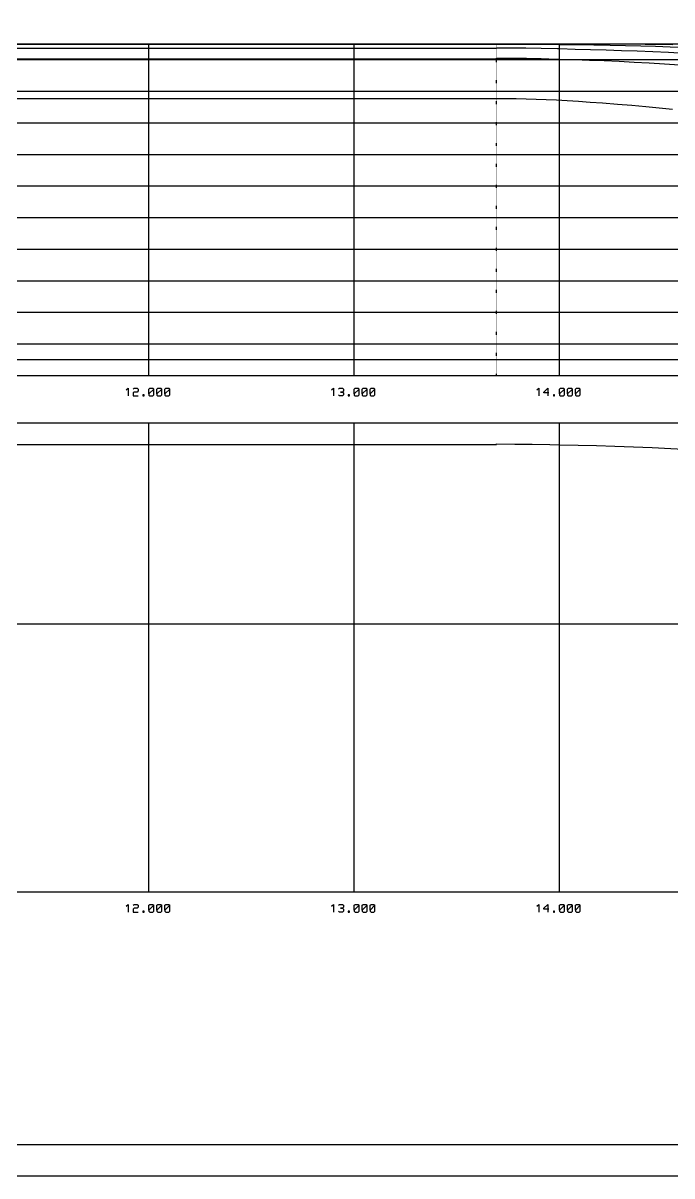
# Model space of a CAD drawing. Header units: millimetres. Extents: x 144707 to 335107, y -68023 to 180297.
# Drawn here: x 227278 to 247820, y 114398 to 150906 of the extents above; entities that cross this region are included whole.
import ezdxf

# ---------------------------------------------------------------- set-up
doc = ezdxf.new("R2010")
doc.units = ezdxf.units.MM
doc.linetypes.add('ACAD_ISO07W100', pattern=[3.5, 0.5, -3])
doc.layers.add('11', color=7, linetype='Continuous')

# ---------------------------------------------------------------- blocks, each defined once
blk = doc.blocks.new('A$C3242291E')
at = {"layer": '11', "color": 7, "linetype": 'Continuous'}
for points in [[(0, 0), (175200, 0), (175200, 65899), (0, 65899), (0, 0)], [(1000, 1000), (174200, 1000), (174200, 64899), (1000, 64899), (1000, 1000)], [(77853, 35843), (97555, 35843), (98114, 35843), (98680, 35841), (99282, 35836), (99555, 35832), (100110, 35824), (100641, 35816), (101152, 35807), (101645, 35797), (102125, 35786), (102594, 35774), (103057, 35758), (103516, 35740)], [(77855, 35849), (143710, 35849)], [(86555, 25349), (86555, 35849)], [(93055, 25349), (93055, 35849)], [(99555, 25349), (99555, 35849)], [(101569, 35848), (101818, 35847), (102269, 35843), (102709, 35838), (103142, 35829)], [(77853, 35716), (97555, 35716), (97555, 35728), (98017, 35727), (98487, 35724), (98974, 35715), (99486, 35702), (99555, 35700), (100045, 35686), (100535, 35672), (101026, 35657), (101519, 35642), (102012, 35624), (102507, 35605), (103003, 35582), (103502, 35556)], [(77853, 35374), (97555, 35374), (97555, 35401), (98043, 35398), (98505, 35392), (98968, 35383), (99458, 35370), (99555, 35368), (100027, 35353), (100499, 35338), (100972, 35319), (101445, 35299), (101920, 35275), (102396, 35247), (102873, 35216), (103350, 35181)], [(77855, 35349), (143710, 35349)], [(77855, 34349), (143710, 34349)], [(77857, 34119), (78840, 34119), (79825, 34119), (80810, 34119), (81795, 34119), (82780, 34119), (83765, 34119), (84750, 34119), (85735, 34119), (86720, 34119), (87705, 34119), (88690, 34119), (89675, 34119), (90660, 34119), (91645, 34119), (92630, 34119), (93615, 34119), (94600, 34119), (95585, 34119), (96570, 34119), (97555, 34119)], [(97555, 34119), (97869, 34118), (98182, 34114), (98495, 34108), (98811, 34099), (99131, 34087), (99460, 34072), (99798, 34054), (100152, 34032), (100522, 34007), (100915, 33979), (101388, 33943), (101843, 33905), (102282, 33866), (102710, 33824), (103129, 33781)], [(77855, 33349), (143710, 33349)], [(77855, 32349), (143710, 32349)], [(77855, 31349), (143710, 31349)], [(77855, 30349), (143710, 30349)], [(77855, 29349), (143710, 29349)], [(77855, 28349), (143710, 28349)], [(77855, 27349), (143710, 27349)], [(77855, 26349), (143710, 26349)], [(77855, 25849), (143710, 25849)], [(77855, 25349), (143710, 25349)], [(85837, 24889), (85900, 24949), (85900, 24949), (85900, 24824), (85900, 24699)], [(86055, 24919), (86087, 24949), (86087, 24949), (86180, 24949), (86180, 24949), (86212, 24919), (86212, 24919), (86212, 24857), (86212, 24857), (86180, 24824), (86180, 24824), (86087, 24824), (86087, 24824), (86055, 24794), (86055, 24794), (86055, 24699), (86055, 24699), (86212, 24699)], [(86555, 24762), (86555, 24919), (86555, 24919), (86587, 24949), (86587, 24949), (86680, 24949), (86680, 24949), (86712, 24919), (86712, 24919), (86555, 24762), (86555, 24762), (86555, 24729), (86555, 24729), (86587, 24699), (86587, 24699), (86680, 24699), (86680, 24699), (86712, 24732), (86712, 24732), (86712, 24919)], [(86805, 24762), (86805, 24919), (86805, 24919), (86837, 24949), (86837, 24949), (86930, 24949), (86930, 24949), (86962, 24919), (86962, 24919), (86805, 24762), (86805, 24762), (86805, 24729), (86805, 24729), (86837, 24699), (86837, 24699), (86930, 24699), (86930, 24699), (86962, 24732), (86962, 24732), (86962, 24919)], [(87055, 24762), (87055, 24919), (87055, 24919), (87087, 24949), (87087, 24949), (87180, 24949), (87180, 24949), (87212, 24919), (87212, 24919), (87055, 24762), (87055, 24762), (87055, 24729), (87055, 24729), (87087, 24699), (87087, 24699), (87180, 24699), (87180, 24699), (87212, 24732), (87212, 24732), (87212, 24919)], [(92337, 24889), (92400, 24949), (92400, 24949), (92400, 24824), (92400, 24699)], [(92555, 24919), (92587, 24949), (92587, 24949), (92680, 24949), (92680, 24949), (92712, 24919), (92712, 24919), (92712, 24857), (92712, 24857), (92680, 24824), (92680, 24824), (92617, 24824), (92617, 24824), (92680, 24824), (92680, 24824), (92712, 24794), (92712, 24794), (92712, 24732), (92712, 24732), (92680, 24699), (92680, 24699), (92587, 24699), (92587, 24699), (92555, 24732)], [(93055, 24762), (93055, 24919), (93055, 24919), (93087, 24949), (93087, 24949), (93180, 24949), (93180, 24949), (93212, 24919), (93212, 24919), (93055, 24762), (93055, 24762), (93055, 24729), (93055, 24729), (93087, 24699), (93087, 24699), (93180, 24699), (93180, 24699), (93212, 24732), (93212, 24732), (93212, 24919)], [(93305, 24762), (93305, 24919), (93305, 24919), (93337, 24949), (93337, 24949), (93430, 24949), (93430, 24949), (93462, 24919), (93462, 24919), (93305, 24762), (93305, 24762), (93305, 24729), (93305, 24729), (93337, 24699), (93337, 24699), (93430, 24699), (93430, 24699), (93462, 24732), (93462, 24732), (93462, 24919)], [(93555, 24762), (93555, 24919), (93555, 24919), (93587, 24949), (93587, 24949), (93680, 24949), (93680, 24949), (93712, 24919), (93712, 24919), (93555, 24762), (93555, 24762), (93555, 24729), (93555, 24729), (93587, 24699), (93587, 24699), (93680, 24699), (93680, 24699), (93712, 24732), (93712, 24732), (93712, 24919)], [(98837, 24889), (98900, 24949), (98900, 24949), (98900, 24824), (98900, 24699)], [(99212, 24794), (99055, 24794), (99055, 24794), (99055, 24824), (99055, 24824), (99180, 24949), (99180, 24949), (99180, 24824), (99180, 24699)], [(99555, 24762), (99555, 24919), (99555, 24919), (99587, 24949), (99587, 24949), (99680, 24949), (99680, 24949), (99712, 24919), (99712, 24919), (99555, 24762), (99555, 24762), (99555, 24729), (99555, 24729), (99587, 24699), (99587, 24699), (99680, 24699), (99680, 24699), (99712, 24732), (99712, 24732), (99712, 24919)], [(99805, 24762), (99805, 24919), (99805, 24919), (99837, 24949), (99837, 24949), (99930, 24949), (99930, 24949), (99962, 24919), (99962, 24919), (99805, 24762), (99805, 24762), (99805, 24729), (99805, 24729), (99837, 24699), (99837, 24699), (99930, 24699), (99930, 24699), (99962, 24732), (99962, 24732), (99962, 24919)], [(100055, 24762), (100055, 24919), (100055, 24919), (100087, 24949), (100087, 24949), (100180, 24949), (100180, 24949), (100212, 24919), (100212, 24919), (100055, 24762), (100055, 24762), (100055, 24729), (100055, 24729), (100087, 24699), (100087, 24699), (100180, 24699), (100180, 24699), (100212, 24732), (100212, 24732), (100212, 24919)], [(86367, 24699), (86400, 24699), (86400, 24699), (86400, 24732), (86400, 24732), (86367, 24732), (86367, 24732), (86367, 24699), (86367, 24699), (86400, 24699)], [(92867, 24699), (92900, 24699), (92900, 24699), (92900, 24732), (92900, 24732), (92867, 24732), (92867, 24732), (92867, 24699), (92867, 24699), (92900, 24699)], [(99367, 24699), (99400, 24699), (99400, 24699), (99400, 24732), (99400, 24732), (99367, 24732), (99367, 24732), (99367, 24699), (99367, 24699), (99400, 24699)], [(77835, 23849), (143450, 23849)], [(86555, 9000), (86555, 23849)], [(93055, 9000), (93055, 23849)], [(99555, 9000), (99555, 23849)], [(77835, 23160), (97556, 23160), (97556, 23179), (98134, 23176), (98685, 23170), (99250, 23161), (99556, 23155), (100139, 23143), (100723, 23128), (101309, 23111), (101896, 23091), (102485, 23067), (103076, 23040), (103669, 23008)], [(77835, 17485), (97556, 17485), (99556, 17485), (106056, 17485)], [(77835, 9000), (143450, 9000)], [(85837, 8540), (85900, 8600), (85900, 8600), (85900, 8475), (85900, 8350)], [(86055, 8570), (86087, 8600), (86087, 8600), (86180, 8600), (86180, 8600), (86212, 8570), (86212, 8570), (86212, 8507), (86212, 8507), (86180, 8475), (86180, 8475), (86087, 8475), (86087, 8475), (86055, 8445), (86055, 8445), (86055, 8350), (86055, 8350), (86212, 8350)], [(86555, 8412), (86555, 8570), (86555, 8570), (86587, 8600), (86587, 8600), (86680, 8600), (86680, 8600), (86712, 8570), (86712, 8570), (86555, 8412), (86555, 8412), (86555, 8380), (86555, 8380), (86587, 8350), (86587, 8350), (86680, 8350), (86680, 8350), (86712, 8382), (86712, 8382), (86712, 8570)], [(86805, 8412), (86805, 8570), (86805, 8570), (86837, 8600), (86837, 8600), (86930, 8600), (86930, 8600), (86962, 8570), (86962, 8570), (86805, 8412), (86805, 8412), (86805, 8380), (86805, 8380), (86837, 8350), (86837, 8350), (86930, 8350), (86930, 8350), (86962, 8382), (86962, 8382), (86962, 8570)], [(87055, 8412), (87055, 8570), (87055, 8570), (87087, 8600), (87087, 8600), (87180, 8600), (87180, 8600), (87212, 8570), (87212, 8570), (87055, 8412), (87055, 8412), (87055, 8380), (87055, 8380), (87087, 8350), (87087, 8350), (87180, 8350), (87180, 8350), (87212, 8382), (87212, 8382), (87212, 8570)], [(92337, 8540), (92400, 8600), (92400, 8600), (92400, 8475), (92400, 8350)], [(92555, 8570), (92587, 8600), (92587, 8600), (92680, 8600), (92680, 8600), (92712, 8570), (92712, 8570), (92712, 8507), (92712, 8507), (92680, 8475), (92680, 8475), (92617, 8475), (92617, 8475), (92680, 8475), (92680, 8475), (92712, 8445), (92712, 8445), (92712, 8382), (92712, 8382), (92680, 8350), (92680, 8350), (92587, 8350), (92587, 8350), (92555, 8382)], [(93055, 8412), (93055, 8570), (93055, 8570), (93087, 8600), (93087, 8600), (93180, 8600), (93180, 8600), (93212, 8570), (93212, 8570), (93055, 8412), (93055, 8412), (93055, 8380), (93055, 8380), (93087, 8350), (93087, 8350), (93180, 8350), (93180, 8350), (93212, 8382), (93212, 8382), (93212, 8570)], [(93305, 8412), (93305, 8570), (93305, 8570), (93337, 8600), (93337, 8600), (93430, 8600), (93430, 8600), (93462, 8570), (93462, 8570), (93305, 8412), (93305, 8412), (93305, 8380), (93305, 8380), (93337, 8350), (93337, 8350), (93430, 8350), (93430, 8350), (93462, 8382), (93462, 8382), (93462, 8570)], [(93555, 8412), (93555, 8570), (93555, 8570), (93587, 8600), (93587, 8600), (93680, 8600), (93680, 8600), (93712, 8570), (93712, 8570), (93555, 8412), (93555, 8412), (93555, 8380), (93555, 8380), (93587, 8350), (93587, 8350), (93680, 8350), (93680, 8350), (93712, 8382), (93712, 8382), (93712, 8570)], [(98837, 8540), (98900, 8600), (98900, 8600), (98900, 8475), (98900, 8350)], [(99212, 8445), (99055, 8445), (99055, 8445), (99055, 8475), (99055, 8475), (99180, 8600), (99180, 8600), (99180, 8475), (99180, 8350)], [(99555, 8412), (99555, 8570), (99555, 8570), (99587, 8600), (99587, 8600), (99680, 8600), (99680, 8600), (99712, 8570), (99712, 8570), (99555, 8412), (99555, 8412), (99555, 8380), (99555, 8380), (99587, 8350), (99587, 8350), (99680, 8350), (99680, 8350), (99712, 8382), (99712, 8382), (99712, 8570)], [(99805, 8412), (99805, 8570), (99805, 8570), (99837, 8600), (99837, 8600), (99930, 8600), (99930, 8600), (99962, 8570), (99962, 8570), (99805, 8412), (99805, 8412), (99805, 8380), (99805, 8380), (99837, 8350), (99837, 8350), (99930, 8350), (99930, 8350), (99962, 8382), (99962, 8382), (99962, 8570)], [(100055, 8412), (100055, 8570), (100055, 8570), (100087, 8600), (100087, 8600), (100180, 8600), (100180, 8600), (100212, 8570), (100212, 8570), (100055, 8412), (100055, 8412), (100055, 8380), (100055, 8380), (100087, 8350), (100087, 8350), (100180, 8350), (100180, 8350), (100212, 8382), (100212, 8382), (100212, 8570)], [(86367, 8350), (86400, 8350), (86400, 8350), (86400, 8382), (86400, 8382), (86367, 8382), (86367, 8382), (86367, 8350), (86367, 8350), (86400, 8350)], [(92867, 8350), (92900, 8350), (92900, 8350), (92900, 8382), (92900, 8382), (92867, 8382), (92867, 8382), (92867, 8350), (92867, 8350), (92900, 8350)], [(99367, 8350), (99400, 8350), (99400, 8350), (99400, 8382), (99400, 8382), (99367, 8382), (99367, 8382), (99367, 8350), (99367, 8350), (99400, 8350)]]:
    blk.add_lwpolyline(points, dxfattribs=at)
at = {"layer": '11', "color": 7, "linetype": 'ACAD_ISO07W100'}
blk.add_lwpolyline([(97555, 25349), (97555, 35849)], dxfattribs=at)

msp = doc.modelspace()

# ---------------------------------------------------------------- block references
msp.add_blockref('A$C3242291E', (144707.3451, 114397.7284))

doc.saveas('drawing.dxf')
